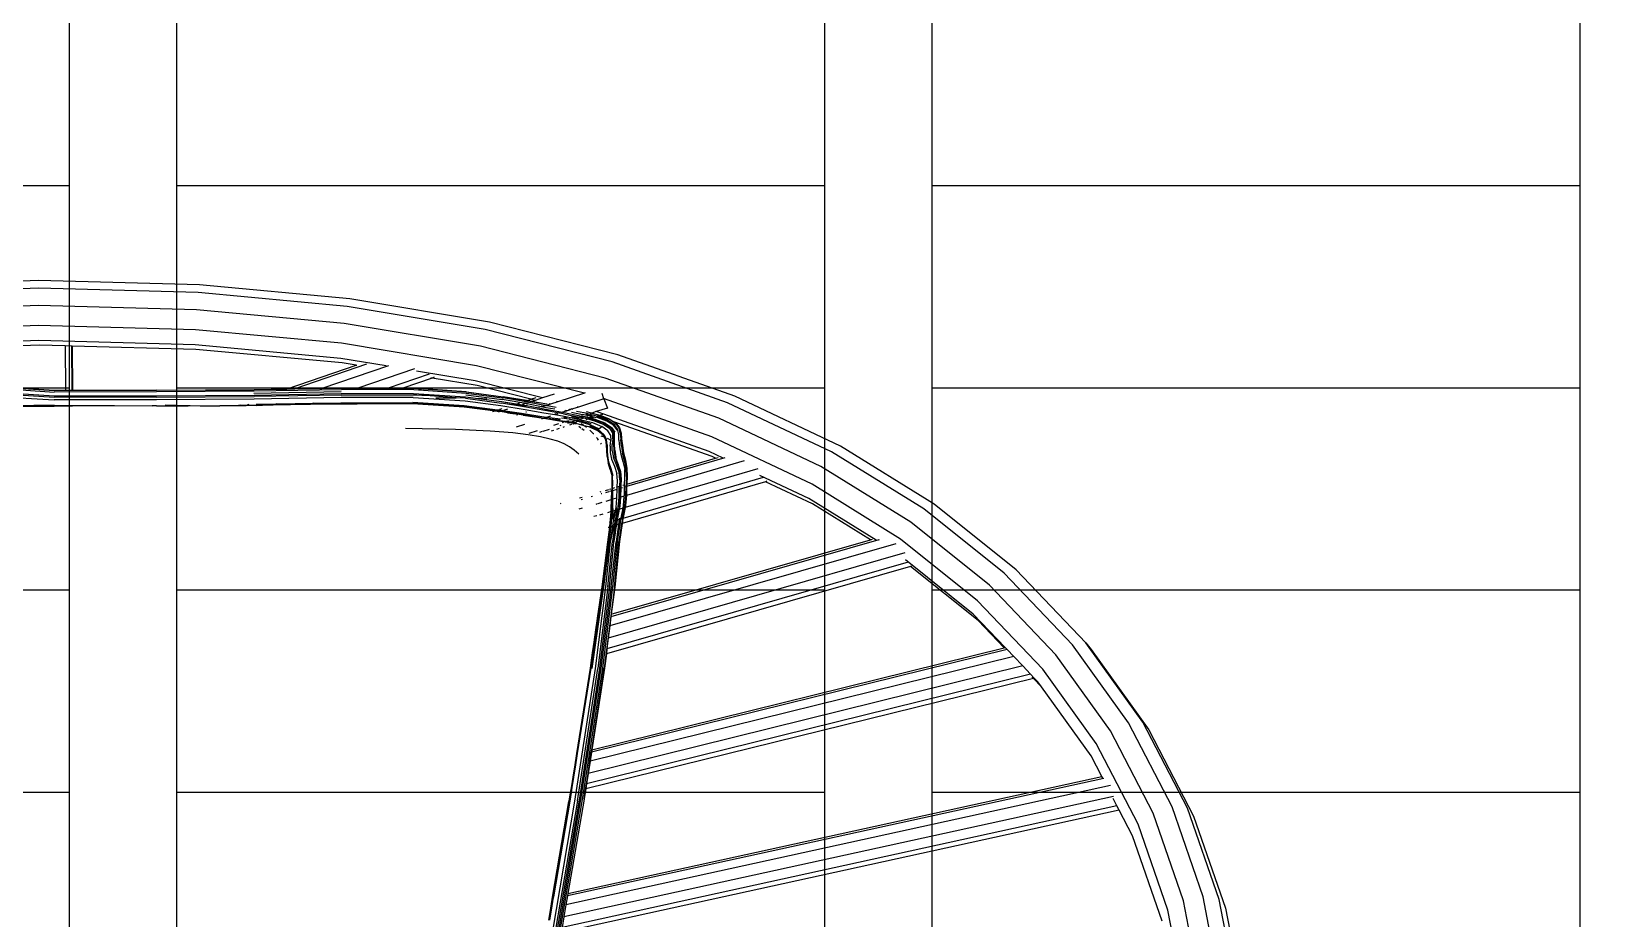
# Model space of a CAD drawing. Header units: millimetres. Extents: x -12551121 to 353735, y 112272 to 285506.
# Drawn here: x 102100 to 102830, y 170754 to 171165 of the extents above; entities that cross this region are included whole.
import ezdxf

# ---------------------------------------------------------------- set-up
doc = ezdxf.new("R2010")
doc.units = ezdxf.units.MM
doc.header["$MEASUREMENT"] = 0
doc.layers.add('+AT9-HATCH', color=8, linetype='Continuous')
doc.layers.add('+AT9_Hardscape', color=1, linetype='Continuous')

# ---------------------------------------------------------------- blocks, each defined once
blk = doc.blocks.new('cof')
at = {"layer": '+AT9_Hardscape', "color": 1}
for p, q in [((24.83, -526.13), (-49.68, -529.21)), ((24.76, -529.75), (-49.18, -532.81)), ((98.7, -531.79), (24.76, -529.75)), ((99.34, -528.18), (24.83, -526.13)), ((167.82, -538.16), (98.7, -531.79)), ((169.08, -534.61), (99.34, -528.18)), ((24.76, -537.72), (-48.48, -540.75)), ((97.99, -539.74), (24.76, -537.72)), ((166.35, -546.04), (97.99, -539.74)), ((231.81, -548.91), (167.82, -538.16)), ((233.73, -545.47), (169.08, -534.61)), ((24.83, -546.99), (-47.83, -550)), ((97.5, -548.99), (24.83, -546.99)), ((229.51, -556.65), (166.35, -546.04)), ((293.22, -560.59), (233.73, -545.47)), ((24.95, -554.03), (-47.5, -557.02)), ((97.39, -556.02), (24.95, -554.03)), ((165.24, -555.24), (97.5, -548.99)), ((290.59, -563.85), (231.81, -548.91)), ((25.07, -556.14), (12.97, -556.64)), ((37.2, -556.47), (25.07, -556.14)), ((37.2, -556.47), (37.34, -576.96)), ((40.25, -556.56), (37.2, -556.47)), ((40.38, -576.96), (40.25, -556.56)), ((40.31, -556.56), (40.25, -556.56)), ((40.31, -556.56), (40.48, -576.96)), ((97.73, -558.14), (40.31, -556.56)), ((164.9, -562.25), (97.39, -556.02)), ((165.47, -564.38), (97.73, -558.14)), ((227.73, -565.74), (165.24, -555.24)), ((287.41, -571.36), (229.51, -556.65)), ((347.48, -579.81), (293.22, -560.59)), ((139.95, -576.44), (171.99, -565.48)), ((176.79, -564.99), (143.48, -576.39)), ((186.92, -565.65), (156.14, -576.19)), ((185.8, -565.76), (164.9, -562.25)), ((171.99, -565.48), (165.47, -564.38)), ((171.99, -565.48), (172.23, -565.4)), ((199.04, -567.05), (172.75, -576.04)), ((227.14, -572.7), (199.92, -568.13)), ((277.71, -578.44), (227.73, -565.74)), ((344.09, -582.8), (290.59, -563.85)), ((2.98, -575.22), (32.05, -577.11)), ((3.04, -575.93), (32.05, -577.86)), ((13.1, -575.74), (32.06, -576.97)), ((124.64, -576.69), (139.84, -576.48)), ((155.91, -576.27), (124.66, -576.8)), ((139.84, -576.48), (139.95, -576.44)), ((139.95, -576.44), (143.48, -576.39)), ((143.48, -576.39), (143.33, -576.43)), ((143.48, -576.39), (156.14, -576.19)), ((165.15, -576.14), (155.91, -576.27)), ((156.14, -576.19), (155.91, -576.27)), ((156.14, -576.19), (165.13, -576.04)), ((165.13, -576.04), (172.75, -576.04)), ((165.15, -576.14), (172.47, -576.14)), ((172.75, -576.04), (172.47, -576.14)), ((172.47, -576.14), (186.6, -576.13)), ((172.75, -576.04), (186.87, -576.04)), ((186.87, -576.04), (186.6, -576.13)), ((186.6, -576.13), (193.26, -576.13)), ((205.83, -569.55), (186.87, -576.04)), ((186.87, -576.04), (193.52, -576.04)), ((193.52, -576.04), (193.26, -576.13)), ((193.26, -576.13), (198.7, -576.13)), ((207.13, -571.38), (193.52, -576.04)), ((193.52, -576.04), (198.69, -576.04)), ((198.69, -576.04), (223.04, -577.71)), ((223.01, -577.79), (198.7, -576.13)), ((207.13, -571.38), (206.62, -571.3)), ((208.13, -571.04), (207.13, -571.38)), ((227.97, -574.88), (207.13, -571.38)), ((258.28, -580.62), (227.14, -572.7)), ((252.9, -581.22), (227.97, -574.88)), ((340, -589.99), (287.41, -571.36)), ((3.24, -577.72), (32.04, -579.62)), ((3.43, -578.4), (32.03, -580.31)), ((3.55, -579.76), (32.04, -581.53)), ((79.52, -580.22), (32.03, -580.31)), ((32.04, -579.62), (79.52, -579.56)), ((79.52, -581.44), (32.04, -581.53)), ((37.34, -577.11), (32.05, -577.11)), ((79.52, -577.76), (32.05, -577.86)), ((32.06, -576.97), (37.34, -576.96)), ((37.34, -576.96), (37.34, -577.11)), ((37.34, -576.96), (40.38, -576.96)), ((40.38, -577.1), (37.34, -577.11)), ((40.38, -577.1), (40.38, -576.96)), ((40.38, -576.96), (40.48, -576.96)), ((40.48, -577.1), (40.38, -577.1)), ((40.48, -576.96), (79.51, -576.93)), ((40.48, -576.96), (40.48, -577.1)), ((79.52, -577.06), (40.48, -577.1)), ((79.51, -576.93), (124.64, -576.69)), ((79.52, -577.06), (124.66, -576.8)), ((124.66, -577.47), (79.52, -577.76)), ((79.52, -579.56), (124.65, -579.28)), ((79.52, -580.22), (124.66, -579.93)), ((124.65, -581.14), (79.52, -581.44)), ((117.65, -584.07), (118.68, -583.72)), ((122.29, -583.64), (121.07, -584.05)), ((165.08, -577.81), (124.63, -578.53)), ((124.65, -579.28), (165.09, -578.6)), ((165.06, -580.43), (124.65, -581.14)), ((165.14, -576.78), (124.66, -577.47)), ((165.1, -579.24), (124.66, -579.93)), ((125.58, -583.56), (135.12, -583.38)), ((125.58, -583.56), (134.79, -583.49)), ((149.7, -583.59), (133.58, -583.9)), ((135.12, -583.38), (134.79, -583.49)), ((134.79, -583.49), (151.31, -583.38)), ((135.12, -583.38), (152.24, -583.06)), ((150.68, -583.59), (149.7, -583.59)), ((150.76, -583.57), (150.68, -583.59)), ((152.75, -583.53), (150.76, -583.57)), ((152.24, -583.06), (151.31, -583.38)), ((151.31, -583.38), (164.91, -583.29)), ((152.24, -583.06), (164.93, -582.82)), ((164.91, -583.29), (152.75, -583.53)), ((164.91, -583.32), (152.75, -583.53)), ((164.91, -583.29), (165.61, -583.31)), ((165.61, -583.31), (164.91, -583.32)), ((165.45, -583.37), (164.91, -583.37)), ((164.93, -582.82), (198.19, -582.71)), ((198.42, -580.35), (165.06, -580.43)), ((165.09, -578.6), (198.53, -578.52)), ((165.45, -583.37), (165.09, -583.49)), ((165.1, -579.24), (198.51, -579.17)), ((198.65, -576.74), (165.14, -576.78)), ((165.61, -583.31), (165.45, -583.37)), ((172.17, -583.34), (165.45, -583.37)), ((165.61, -583.31), (165.7, -583.28)), ((165.7, -583.28), (172.33, -583.29)), ((172.17, -583.34), (171.77, -583.48)), ((198.14, -583.25), (172.17, -583.34)), ((172.33, -583.29), (172.17, -583.34)), ((172.37, -583.28), (172.33, -583.29)), ((172.37, -583.28), (198.15, -583.16)), ((198.15, -583.19), (172.37, -583.28)), ((198.14, -583.25), (217.28, -584.46)), ((198.15, -583.16), (221.96, -584.67)), ((221.96, -584.7), (198.15, -583.19)), ((222.04, -584.22), (198.19, -582.71)), ((198.42, -580.35), (222.41, -581.94)), ((206.21, -579.69), (198.5, -579.28)), ((200.13, -579.28), (198.51, -579.17)), ((200.13, -579.28), (198.51, -579.2)), ((198.53, -578.52), (222.65, -580.1)), ((198.65, -576.74), (222.92, -578.34)), ((198.66, -576.64), (202.29, -576.89)), ((206.21, -579.69), (200.13, -579.28)), ((218.24, -580.49), (206.21, -579.69)), ((208.91, -580.54), (218.24, -580.49)), ((222.58, -580.78), (218.24, -580.49)), ((222.41, -581.94), (239.03, -584.14)), ((222.58, -580.78), (239.3, -583.02)), ((222.65, -580.1), (228.5, -580.87)), ((222.74, -579.13), (239.63, -581.26)), ((222.92, -578.34), (239.82, -580.59)), ((223.01, -577.79), (240.05, -580.09)), ((223.04, -577.71), (240.12, -580.02)), ((232.55, -581.1), (228.5, -580.87)), ((228.5, -580.87), (239.44, -582.31)), ((250.66, -584.84), (239.3, -583.02)), ((239.44, -582.31), (246.17, -583.4)), ((250.52, -583.13), (239.63, -581.26)), ((239.82, -580.59), (239.88, -580.59)), ((239.88, -580.59), (239.98, -580.61)), ((239.98, -580.61), (240.1, -580.62)), ((250.96, -581.85), (240.05, -580.09)), ((249.83, -582.21), (240.1, -580.62)), ((240.12, -580.02), (251.15, -581.78)), ((245.84, -583.5), (241.05, -582.67)), ((245.52, -583.61), (244.16, -583.37)), ((245.39, -583.65), (245.52, -583.61)), ((245.52, -583.61), (245.84, -583.5)), ((247.82, -584), (245.52, -583.61)), ((245.84, -583.5), (246.17, -583.4)), ((248.13, -583.9), (245.84, -583.5)), ((246.17, -583.4), (246.22, -583.38)), ((246.22, -583.38), (250.88, -584.16)), ((246.81, -583.19), (247.89, -582.84)), ((248.33, -583.84), (248.13, -583.9)), ((250.43, -583.16), (249.1, -583.59)), ((250.43, -583.16), (249.51, -583.02)), ((249.83, -582.21), (249.9, -582.19)), ((249.9, -582.19), (250.96, -581.85)), ((249.9, -582.19), (251.5, -582.48)), ((251.52, -582.45), (249.9, -582.19)), ((250.52, -583.13), (250.43, -583.16)), ((251.15, -583.27), (250.43, -583.16)), ((251.18, -583.2), (250.52, -583.13)), ((250.96, -581.85), (251.15, -581.78)), ((251.74, -581.97), (250.96, -581.85)), ((251.15, -581.78), (252.9, -581.22)), ((251.15, -581.78), (251.87, -581.9)), ((251.18, -583.2), (258.48, -584.66)), ((252.14, -582.6), (251.33, -582.87)), ((251.5, -582.48), (252.14, -582.6)), ((253.24, -582.25), (251.74, -581.97)), ((251.87, -581.9), (253.44, -582.18)), ((252.14, -582.6), (260.17, -584.11)), ((252.9, -581.22), (255.38, -580.42)), ((254.87, -581.72), (252.9, -581.22)), ((253.24, -582.25), (253.06, -582.31)), ((253.44, -582.18), (253.24, -582.25)), ((260.25, -583.53), (253.24, -582.25)), ((254.87, -581.72), (253.44, -582.18)), ((253.44, -582.18), (257.38, -582.9)), ((258.28, -580.62), (254.87, -581.72)), ((263.73, -578.86), (258.28, -580.62)), ((261.35, -583.73), (260.38, -584.05)), ((260.76, -583.63), (260.59, -583.59)), ((261.35, -583.73), (260.76, -583.63)), ((260.81, -583.53), (260.94, -583.55)), ((260.94, -583.55), (261.56, -583.66)), ((261.98, -583.53), (261.34, -583.36)), ((261.56, -583.66), (261.35, -583.73)), ((261.98, -583.53), (261.56, -583.66)), ((265.39, -582.42), (261.98, -583.53)), ((265.39, -582.42), (264.84, -582.28)), ((277.71, -578.44), (265.39, -582.42)), ((286.66, -581.05), (274.93, -584.85)), ((278.14, -578.3), (277.71, -578.44)), ((285.86, -578.43), (286.61, -580.87)), ((336.76, -598.63), (286.61, -580.87)), ((286.61, -580.87), (286.66, -581.05)), ((286.66, -581.05), (288.47, -585.27)), ((392.25, -605.58), (344.09, -582.8)), ((396.4, -602.95), (347.48, -579.81)), ((13.15, -584.24), (32.06, -584.02)), ((32.06, -584.02), (13.15, -584.31)), ((13.15, -584.43), (32.06, -584.35)), ((32.06, -584.02), (87.88, -584.25)), ((32.06, -584.02), (77.52, -584.3)), ((37.39, -584.35), (32.06, -584.35)), ((40.43, -584.34), (37.39, -584.35)), ((37.39, -584.35), (37.39, -584.44)), ((40.43, -584.43), (40.43, -584.34)), ((40.54, -584.34), (40.43, -584.34)), ((77.52, -584.3), (40.54, -584.34)), ((40.54, -584.34), (40.54, -584.43)), ((79.51, -584.3), (77.52, -584.3)), ((79.51, -584.3), (87.88, -584.25)), ((83.35, -584.34), (79.51, -584.3)), ((93.4, -584.22), (83.47, -583.89)), ((87.88, -584.25), (93.4, -584.22)), ((87.88, -584.25), (94.19, -584.28)), ((93.4, -584.22), (117.58, -584.1)), ((94.19, -584.28), (93.4, -584.22)), ((95.04, -584.27), (94.19, -584.28)), ((99.65, -584.25), (108.84, -584.19)), ((117.44, -584.14), (108.84, -584.19)), ((117.44, -584.14), (117.58, -584.1)), ((120.86, -584.12), (117.44, -584.14)), ((117.58, -584.1), (117.65, -584.07)), ((117.65, -584.07), (121.03, -584.07)), ((120.89, -584.11), (120.86, -584.12)), ((121.03, -584.07), (120.89, -584.11)), ((125.57, -584.08), (120.89, -584.11)), ((121.07, -584.05), (121.03, -584.07)), ((128.54, -584), (121.07, -584.05)), ((125.66, -584.08), (125.57, -584.08)), ((125.66, -584.08), (128.54, -584)), ((133.51, -583.93), (128.54, -584)), ((133.58, -583.9), (133.51, -583.93)), ((221.96, -584.67), (236.49, -586.53)), ((236.27, -586.6), (221.96, -584.7)), ((237.4, -586.23), (222.04, -584.22)), ((235.16, -586.96), (235.97, -586.7)), ((236.27, -586.6), (236.49, -586.53)), ((236.27, -586.6), (238.33, -586.85)), ((236.49, -586.53), (237.4, -586.23)), ((236.49, -586.53), (238.38, -586.77)), ((238.49, -586.34), (237.4, -586.23)), ((238.75, -586.94), (237.84, -587.23)), ((238.33, -586.85), (238.37, -586.82)), ((238.88, -586.89), (238.37, -586.82)), ((238.98, -586.86), (238.38, -586.77)), ((239.91, -586.56), (238.49, -586.34)), ((238.61, -585.84), (239.66, -585.5)), ((238.98, -586.86), (238.88, -586.89)), ((242.12, -587.43), (238.88, -586.89)), ((239.91, -586.56), (238.98, -586.86)), ((247.62, -588.17), (238.98, -586.86)), ((239.03, -584.14), (250.28, -585.92)), ((248.54, -587.88), (239.91, -586.56)), ((242.04, -585.87), (240.23, -586.46)), ((242.12, -587.43), (245.73, -587.98)), ((247.43, -588.23), (245.73, -587.98)), ((246.94, -588.4), (246.3, -588.6)), ((247.51, -588.21), (247.43, -588.23)), ((247.82, -584), (247.46, -584.12)), ((247.62, -588.17), (247.51, -588.21)), ((249.3, -588.52), (247.51, -588.21)), ((248.54, -587.88), (247.62, -588.17)), ((249.42, -588.45), (247.62, -588.17)), ((248.13, -583.9), (247.82, -584)), ((250.66, -584.49), (247.82, -584)), ((250.69, -584.35), (248.13, -583.9)), ((249.32, -584.44), (248.4, -584.33)), ((249.56, -588.03), (248.54, -587.88)), ((249.39, -588.5), (249.3, -588.52)), ((249.3, -588.52), (249.38, -588.53)), ((250.71, -584.67), (249.32, -584.44)), ((249.38, -588.53), (257.77, -589.89)), ((257.77, -589.89), (249.39, -588.5)), ((249.42, -588.45), (257.85, -589.76)), ((258.05, -589.36), (249.56, -588.03)), ((250.28, -585.92), (258.87, -587.46)), ((250.85, -587.13), (250.6, -587.21)), ((250.76, -584.51), (250.66, -584.49)), ((259.34, -586.43), (250.66, -584.84)), ((250.81, -584.37), (250.69, -584.35)), ((251.22, -583.97), (250.86, -583.93)), ((250.88, -584.16), (256.67, -585.25)), ((256.94, -585.16), (256.67, -585.25)), ((256.67, -585.25), (259.64, -585.81)), ((257.77, -589.89), (258.84, -590.05)), ((258.66, -584.6), (257.81, -584.45)), ((258.57, -590.14), (257.81, -590.39)), ((257.85, -589.76), (259.22, -589.93)), ((260.18, -589.62), (258.05, -589.36)), ((258.66, -584.6), (258.48, -584.66)), ((258.48, -584.66), (260.05, -584.98)), ((258.84, -590.05), (258.64, -590.12)), ((260.17, -584.11), (258.66, -584.6)), ((258.84, -590.05), (258.97, -590.01)), ((258.87, -587.46), (264.1, -588.35)), ((259.22, -589.93), (258.97, -590.01)), ((258.97, -590.01), (266.43, -590.79)), ((258.97, -590.01), (266.2, -591.19)), ((258.97, -590.01), (266.25, -591.02)), ((260.18, -589.62), (259.22, -589.93)), ((259.22, -589.93), (266.43, -590.79)), ((266.22, -587.67), (259.34, -586.43)), ((259.42, -586.33), (259.39, -586.32)), ((262.19, -586.84), (259.42, -586.33)), ((259.58, -583.9), (260.38, -584.05)), ((259.64, -585.81), (267.55, -587.24)), ((260.05, -584.98), (263.97, -585.7)), ((260.17, -584.11), (260.2, -584.1)), ((261.99, -589.03), (260.18, -589.62)), ((266.73, -590.4), (260.18, -589.62)), ((260.38, -584.05), (260.2, -584.1)), ((260.2, -584.1), (260.45, -584.17)), ((260.45, -584.17), (264.6, -584.92)), ((263.98, -587.92), (265.23, -587.99)), ((265.23, -587.99), (264.1, -588.35)), ((264.1, -588.35), (267.53, -588.94)), ((264.36, -587.8), (265.23, -587.99)), ((264.92, -587.81), (265.31, -587.96)), ((265.23, -587.99), (265.31, -587.96)), ((265.31, -587.96), (265.63, -587.85)), ((266.38, -587.61), (265.51, -587.45)), ((265.87, -587.43), (265.7, -587.4)), ((266.38, -587.61), (266.22, -587.67)), ((268.06, -588), (266.22, -587.67)), ((266.25, -591.02), (269.26, -591.49)), ((266.47, -587.58), (266.38, -587.61)), ((267.09, -589.76), (270.64, -590.35)), ((267.53, -588.94), (273.56, -590.09)), ((269.27, -586.68), (267.55, -587.24)), ((267.55, -587.24), (268.42, -587.39)), ((268.06, -588), (275.45, -589.48)), ((269.01, -589.92), (268.16, -589.73)), ((268.42, -587.39), (276.34, -588.98)), ((268.53, -586.54), (268.92, -586.61)), ((269.69, -589.98), (268.73, -589.52)), ((268.92, -586.61), (269.27, -586.68)), ((269.51, -586.51), (268.96, -586.41)), ((270.34, -591.14), (269.26, -591.49)), ((269.69, -586.54), (269.27, -586.68)), ((269.69, -586.54), (269.51, -586.51)), ((271.01, -586.11), (269.69, -586.54)), ((270.36, -585.98), (271.01, -586.11)), ((270.64, -590.35), (272.05, -590.58)), ((271.68, -590.7), (270.64, -590.35)), ((270.66, -585.89), (271.3, -586.02)), ((271.68, -590.7), (270.81, -590.98)), ((271.52, -585.95), (270.95, -585.81)), ((271.3, -586.02), (271.01, -586.11)), ((271.52, -585.95), (271.3, -586.02)), ((272.19, -585.73), (271.52, -585.95)), ((271.59, -585.61), (272.19, -585.73)), ((272.05, -590.58), (271.68, -590.7)), ((273.38, -591.28), (271.68, -590.7)), ((271.8, -589.25), (272.35, -589.36)), ((271.82, -587.19), (276.92, -588.2)), ((271.83, -585.54), (272.43, -585.66)), ((272.05, -590.58), (274.35, -590.96)), ((272.43, -585.66), (272.19, -585.73)), ((274.11, -589.91), (272.35, -589.36)), ((274.93, -584.85), (272.43, -585.66)), ((273.56, -590.09), (273.07, -590.25)), ((274.35, -590.96), (273.38, -591.28)), ((273.56, -590.09), (275.35, -590.44)), ((274.11, -589.91), (273.95, -589.97)), ((274.11, -586.74), (277.43, -587.4)), ((275.45, -589.48), (274.11, -589.91)), ((275.81, -590.49), (274.11, -589.91)), ((274.35, -590.96), (274.9, -591.05)), ((274.93, -584.85), (274.49, -584.74)), ((276.38, -591.45), (274.9, -591.05)), ((275.63, -590.55), (275.15, -590.71)), ((275.35, -590.44), (275.63, -590.55)), ((275.45, -589.48), (275.93, -589.58)), ((275.63, -590.55), (281.41, -592.05)), ((275.88, -590.47), (275.81, -590.49)), ((277.41, -589.98), (275.88, -590.47)), ((276.04, -590.52), (275.88, -590.47)), ((277.41, -589.98), (275.93, -589.58)), ((276.34, -588.98), (276.65, -589.1)), ((276.8, -589.05), (276.46, -588.96)), ((276.65, -589.1), (276.71, -589.07)), ((276.8, -589.05), (276.71, -589.07)), ((276.71, -589.07), (278.64, -589.58)), ((276.89, -589.02), (276.8, -589.05)), ((278.74, -589.54), (276.8, -589.05)), ((278.3, -588.56), (276.92, -588.2)), ((279.34, -590.49), (277.41, -589.98)), ((277.43, -587.4), (283.75, -589.07)), ((278.64, -589.58), (278.22, -589.71)), ((278.8, -588.4), (278.3, -588.56)), ((280.22, -589.07), (278.3, -588.56)), ((279.34, -590.49), (278.4, -590.79)), ((278.8, -588.4), (278.49, -588.32)), ((278.74, -589.54), (278.64, -589.58)), ((278.64, -589.58), (280.6, -590.09)), ((280.98, -587.69), (278.7, -587.09)), ((279.37, -589.34), (278.74, -589.54)), ((280.72, -590.05), (278.74, -589.54)), ((279.35, -588.22), (278.8, -588.4)), ((280.73, -588.9), (278.8, -588.4)), ((282.08, -591.22), (279.34, -590.49)), ((279.94, -590.31), (279.42, -590.18)), ((279.94, -590.31), (279.84, -590.35)), ((282.42, -590.96), (279.84, -590.35)), ((280.6, -590.09), (279.94, -590.31)), ((282.46, -590.93), (279.94, -590.31)), ((280.73, -588.9), (280.22, -589.07)), ((282.16, -589.58), (280.22, -589.07)), ((281.49, -589.8), (280.22, -589.45)), ((280.98, -587.69), (280.35, -587.9)), ((280.72, -590.05), (280.6, -590.09)), ((280.6, -590.09), (282.56, -590.61)), ((281.49, -589.8), (280.72, -590.05)), ((282.7, -590.56), (280.72, -590.05)), ((280.86, -588.86), (280.73, -588.9)), ((281.35, -589.06), (280.73, -588.9)), ((281.24, -587.61), (280.98, -587.69)), ((284.22, -588.55), (280.98, -587.69)), ((281.01, -587.55), (281.24, -587.61)), ((283.24, -586.96), (281.24, -587.61)), ((281.24, -587.61), (284.48, -588.46)), ((281.87, -589.67), (281.49, -589.8)), ((281.85, -589.89), (281.49, -589.8)), ((282.39, -589.5), (282.16, -589.58)), ((283.19, -589.84), (282.16, -589.58)), ((284.73, -591.83), (282.42, -590.96)), ((284.73, -591.83), (282.46, -590.93)), ((282.56, -590.61), (286.81, -592.3)), ((286.81, -592.3), (282.57, -590.69)), ((282.7, -588.27), (282.65, -588.28)), ((287.28, -592.3), (282.7, -590.56)), ((283.24, -586.96), (283.07, -586.92)), ((288.47, -585.27), (283.24, -586.96)), ((284.06, -587.17), (283.24, -586.96)), ((283.64, -589.66), (283.37, -589.59)), ((288.11, -591.37), (283.64, -589.66)), ((284.15, -588.94), (283.75, -589.07)), ((283.75, -589.07), (288.4, -590.87)), ((285.15, -589.42), (283.75, -589.07)), ((284.15, -588.94), (283.92, -588.88)), ((335.61, -605.43), (284.06, -587.17)), ((284.74, -588.75), (284.15, -588.94)), ((284.4, -589.01), (284.15, -588.94)), ((284.74, -588.75), (284.22, -588.55)), ((284.4, -589.01), (288.65, -590.61)), ((284.48, -588.46), (285.01, -588.66)), ((285.01, -588.66), (284.74, -588.75)), ((288.91, -590.34), (284.74, -588.75)), ((286.21, -588.27), (285.01, -588.66)), ((285.01, -588.66), (289.18, -590.25)), ((288.62, -590.64), (285.15, -589.42)), ((291.45, -592.84), (288.4, -590.87)), ((288.47, -585.27), (288.58, -585.42)), ((290.32, -591.25), (288.91, -590.34)), ((289.18, -590.25), (291.32, -591.6)), ((387.22, -612.32), (340, -589.99)), ((218.05, -595.23), (194.76, -594.7)), ((233.99, -595.97), (218.05, -595.23)), ((244.54, -596.84), (233.99, -595.97)), ((251.67, -597.77), (244.54, -596.84)), ((249.93, -592.94), (246.1, -594.17)), ((257.36, -598.69), (251.67, -597.77)), ((255.85, -595.82), (251.94, -597.09)), ((258.1, -596.22), (256.96, -596.59)), ((261.39, -595.16), (258.52, -596.09)), ((263.35, -595.66), (262.32, -595.99)), ((265.68, -592.64), (263.37, -593.39)), ((266.01, -594.8), (264.75, -595.21)), ((266.2, -591.19), (268.78, -591.64)), ((269.02, -591.56), (266.2, -591.19)), ((266.87, -593.39), (266.41, -593.53)), ((268.12, -591.85), (267.43, -592.08)), ((268.41, -594.03), (267.72, -594.25)), ((268.78, -591.64), (268.48, -591.74)), ((269.02, -591.56), (268.78, -591.64)), ((268.78, -591.64), (271.05, -592.03)), ((271.5, -591.89), (269.02, -591.56)), ((269.26, -591.49), (271.62, -591.85)), ((270.28, -592.28), (269.9, -592.41)), ((271.05, -592.03), (270.48, -592.22)), ((271.82, -592.92), (270.78, -593.26)), ((271.5, -591.89), (271.05, -592.03)), ((271.05, -592.03), (273.34, -592.43)), ((273.91, -592.2), (271.5, -591.89)), ((273.07, -591.38), (271.62, -591.85)), ((271.62, -591.85), (273.91, -592.2)), ((272.46, -592.72), (272.39, -592.74)), ((273.34, -592.43), (272.5, -592.7)), ((273.38, -591.28), (273.24, -591.33)), ((273.91, -592.2), (273.34, -592.43)), ((273.34, -592.43), (273.84, -592.52)), ((273.71, -591.39), (273.38, -591.28)), ((277.67, -593.5), (273.84, -592.52)), ((274.2, -591.56), (273.89, -591.45)), ((274, -592.22), (273.91, -592.2)), ((274.38, -591.65), (274.2, -591.56)), ((275.45, -591.75), (274.53, -591.51)), ((276.06, -594.54), (275.19, -593.91)), ((275.45, -591.75), (275.34, -591.78)), ((275.6, -591.7), (275.45, -591.75)), ((280.36, -593.03), (275.45, -591.75)), ((277.17, -593.13), (276.28, -592.66)), ((277.21, -591.18), (276.38, -591.45)), ((280.83, -592.62), (276.38, -591.45)), ((277.7, -595.72), (276.55, -594.89)), ((277.67, -593.5), (277.17, -593.13)), ((279.79, -594.04), (277.67, -593.5)), ((278.78, -594.31), (277.96, -593.71)), ((284.02, -595.51), (279.79, -594.04)), ((284, -595.79), (279.79, -594.04)), ((280.03, -593.37), (284.15, -595.25)), ((281.8, -597.04), (280.31, -595.6)), ((284.47, -594.92), (280.36, -593.03)), ((281.41, -592.05), (285.8, -593.83)), ((281.96, -597.23), (281.8, -597.04)), ((281.8, -597.04), (282.03, -597.11)), ((286.57, -592.98), (282.08, -591.22)), ((286.43, -597.82), (284, -595.79)), ((286.48, -597.67), (284.02, -595.51)), ((284.02, -595.51), (286.43, -597.82)), ((284.15, -595.25), (284.47, -594.92)), ((284.15, -595.25), (286.69, -597.48)), ((284.47, -594.92), (285.06, -594.46)), ((285.05, -591.9), (284.73, -591.83)), ((285.06, -594.46), (285.8, -593.83)), ((285.29, -598.12), (286.86, -598.61)), ((288.62, -595.81), (285.8, -593.83)), ((286.86, -598.61), (286.43, -597.82)), ((286.99, -598.68), (286.48, -597.67)), ((289.46, -594.93), (286.57, -592.98)), ((286.69, -597.48), (287.44, -598.92)), ((286.81, -592.3), (287.1, -592.37)), ((286.99, -592.67), (286.88, -592.63)), ((287.02, -592.64), (286.91, -592.6)), ((287.02, -592.64), (286.99, -592.67)), ((288.3, -593.67), (286.99, -592.67)), ((287.13, -592.43), (287.02, -592.64)), ((288.01, -593.35), (287.02, -592.64)), ((287.13, -592.43), (287.08, -592.4)), ((287.1, -592.37), (287.13, -592.43)), ((287.13, -592.43), (287.2, -592.48)), ((287.2, -592.48), (290.02, -594.36)), ((287.28, -592.3), (290.22, -594.26)), ((291.19, -593.26), (288.11, -591.37)), ((289.99, -597.99), (288.62, -595.81)), ((289.46, -594.93), (290.87, -597.09)), ((290.07, -600.33), (289.99, -597.99)), ((290.02, -594.36), (291.45, -596.55)), ((290.22, -594.26), (291.78, -596.43)), ((291.15, -597.12), (290.23, -595.56)), ((292, -592.33), (290.32, -591.25)), ((291.32, -591.6), (290.32, -591.25)), ((290.64, -595.89), (291.29, -596.9)), ((290.92, -599.49), (290.87, -597.09)), ((291.29, -596.9), (291.15, -597.12)), ((291.15, -597.12), (291.32, -596.95)), ((291.15, -597.12), (291.43, -599.44)), ((292.99, -595.37), (291.19, -593.26)), ((291.37, -596.77), (291.29, -596.9)), ((291.29, -596.9), (291.32, -596.95)), ((291.32, -591.6), (292.29, -592.21)), ((336.99, -607.78), (291.32, -591.6)), ((291.54, -598.35), (291.32, -596.95)), ((291.45, -596.55), (291.37, -596.77)), ((293.13, -595.04), (291.45, -592.84)), ((291.45, -596.55), (291.54, -598.35)), ((291.54, -598.35), (291.57, -598.96)), ((291.69, -599.3), (291.54, -598.35)), ((291.82, -592.5), (292.14, -592.7)), ((292, -592.33), (293.74, -594.53)), ((292.14, -592.7), (292.17, -592.75)), ((292.29, -592.21), (294.05, -594.41)), ((293.08, -595.73), (292.99, -595.37)), ((293.68, -597.5), (293.13, -595.04)), ((293.75, -600.24), (293.68, -597.5)), ((293.74, -594.53), (294.05, -594.41)), ((293.81, -594.8), (293.74, -594.53)), ((293.81, -594.8), (293.85, -594.84)), ((294.38, -597), (293.85, -594.84)), ((294.05, -594.41), (294.73, -596.86)), ((294.38, -597), (294.55, -599.76)), ((294.45, -597.25), (294.38, -597)), ((294.45, -597.25), (294.55, -599.76)), ((294.73, -596.86), (294.96, -599.61)), ((261.87, -599.65), (257.36, -598.69)), ((265.44, -600.69), (261.87, -599.65)), ((268.34, -601.88), (265.44, -600.69)), ((270.83, -603.26), (268.34, -601.88)), ((273.04, -604.85), (270.83, -603.26)), ((275.11, -606.63), (273.04, -604.85)), ((283.83, -599.42), (283.37, -598.88)), ((284.34, -600.15), (283.83, -599.42)), ((285.67, -602.09), (285.3, -601.55)), ((286.99, -598.68), (286.86, -598.61)), ((287.67, -600.01), (286.86, -598.61)), ((287.44, -598.92), (286.99, -598.68)), ((287.67, -600.01), (286.99, -598.68)), ((287.44, -598.92), (287.95, -599.9)), ((288.01, -602.39), (287.6, -600.05)), ((288.06, -602.4), (287.67, -600.01)), ((288.29, -602.31), (287.95, -599.9)), ((288.1, -604.92), (288.01, -602.39)), ((288.1, -604.92), (288.06, -602.4)), ((288.1, -604.92), (288.29, -602.31)), ((288.27, -607.69), (288.1, -604.92)), ((288.29, -602.31), (288.24, -604.84)), ((288.24, -604.84), (288.38, -607.61)), ((290.07, -600.33), (288.37, -599.42)), ((289.64, -603), (290.03, -600.38)), ((289.64, -603), (289.69, -605.89)), ((290.03, -600.38), (290.07, -600.33)), ((290.92, -599.49), (290.53, -602.15)), ((290.59, -605.1), (290.53, -602.15)), ((290.59, -605.1), (291.24, -608.27)), ((291.39, -600.37), (291.23, -601.62)), ((291.23, -601.62), (291.33, -604.59)), ((291.34, -601.72), (291.31, -601.96)), ((291.46, -604.66), (291.31, -601.96)), ((291.33, -604.59), (291.97, -607.8)), ((291.34, -601.72), (291.57, -599.14)), ((291.39, -600.37), (291.34, -601.72)), ((291.57, -599.14), (291.39, -600.37)), ((291.43, -599.44), (291.39, -600.37)), ((291.46, -604.87), (291.46, -604.66)), ((291.97, -607.8), (291.46, -604.87)), ((291.46, -604.87), (292.07, -607.87)), ((291.57, -599.14), (291.57, -598.96)), ((291.63, -601.87), (291.69, -599.3)), ((291.8, -604.8), (291.63, -601.87)), ((291.8, -604.8), (292.33, -608)), ((293.75, -600.24), (294.02, -603.3)), ((294.02, -603.3), (294.58, -606.61)), ((294.55, -599.76), (294.59, -599.94)), ((294.77, -601.73), (294.59, -599.94)), ((294.89, -602.84), (294.77, -601.73)), ((294.89, -602.84), (294.89, -602.95)), ((294.89, -602.95), (295.44, -606.22)), ((294.89, -602.95), (295.48, -606.18)), ((294.96, -599.61), (295.33, -602.68)), ((295.33, -602.68), (295.92, -606)), ((342.06, -608.48), (335.61, -605.43)), ((383.22, -620.61), (336.76, -598.63)), ((434.99, -632), (392.25, -605.58)), ((439.88, -629.83), (396.4, -602.95)), ((288.27, -607.69), (288.75, -610.66)), ((288.38, -607.61), (288.86, -610.59)), ((289.12, -610.32), (288.63, -607.32)), ((289.71, -613.78), (288.75, -610.66)), ((289.82, -613.71), (288.86, -610.59)), ((290.13, -613.47), (289.12, -610.32)), ((289.69, -605.89), (290.31, -609)), ((290.31, -609), (291.62, -612.26)), ((292.6, -611.6), (291.24, -608.27)), ((291.62, -612.26), (292.79, -615.64)), ((291.97, -607.8), (291.99, -607.85)), ((291.99, -607.85), (293.09, -610.65)), ((292.03, -608.07), (291.99, -607.85)), ((293.16, -611.44), (292.03, -608.07)), ((293.09, -610.65), (292.07, -607.87)), ((293.3, -611.18), (292.33, -608)), ((293.82, -615.05), (292.6, -611.6)), ((293.09, -610.65), (293.3, -611.18)), ((294.16, -614.94), (293.16, -611.44)), ((293.31, -611.25), (293.3, -611.18)), ((293.31, -611.25), (293.38, -611.38)), ((293.42, -611.55), (293.38, -611.38)), ((294.29, -614.88), (293.42, -611.55)), ((293.42, -611.55), (294.49, -614.68)), ((294.58, -606.61), (295.56, -610.1)), ((296.31, -609.68), (295.44, -606.22)), ((296.39, -609.7), (295.48, -606.18)), ((295.56, -610.1), (296.4, -613.72)), ((295.92, -606), (296.77, -609.52)), ((296.31, -609.68), (296.39, -610.06)), ((297.14, -613.35), (296.39, -609.7)), ((296.77, -609.52), (297.45, -613.18)), ((351.8, -609.81), (297.17, -625.78)), ((342.84, -608.36), (297.29, -621.67)), ((297.33, -620.54), (338.52, -608.5)), ((338.52, -608.5), (336.99, -607.78)), ((338.52, -608.5), (339.69, -608.16)), ((429.03, -638.17), (387.22, -612.32)), ((289.71, -613.78), (290.55, -617.01)), ((289.82, -613.71), (290.65, -616.95)), ((291.02, -616.73), (290.13, -613.47)), ((290.53, -622.53), (290.66, -620.3)), ((290.66, -620.3), (290.55, -617.01)), ((290.76, -620.25), (290.64, -622.5)), ((290.65, -616.95), (290.76, -620.25)), ((293.03, -619.09), (292.79, -615.64)), ((292.9, -621.83), (293.03, -619.09)), ((294.08, -618.57), (293.82, -615.05)), ((294.08, -618.57), (293.94, -621.53)), ((294.14, -621.47), (294.31, -618.5)), ((294.31, -618.5), (294.16, -614.94)), ((294.41, -618.46), (294.23, -621.44)), ((294.41, -618.46), (294.29, -614.88)), ((294.49, -614.68), (294.73, -618.25)), ((294.73, -618.25), (294.58, -621.34)), ((361.6, -619.42), (295.22, -638.82)), ((360.63, -617.45), (295.59, -636.46)), ((296.35, -620.83), (296.51, -617.41)), ((296.51, -617.41), (296.4, -613.72)), ((358.14, -613.42), (296.58, -631.41)), ((297.22, -617.08), (297.06, -620.62)), ((297.22, -617.08), (297.14, -613.35)), ((297.51, -616.92), (297.33, -620.54)), ((297.45, -613.18), (297.51, -616.92)), ((381.78, -627.27), (359.04, -616.51)), ((362.33, -619.2), (361.6, -619.42)), ((383.45, -629.75), (361.6, -619.42)), ((275.52, -626.91), (276.77, -626.55)), ((281.51, -626.29), (280.8, -626.49)), ((285.03, -624.13), (285.56, -623.98)), ((285.75, -625.05), (285.54, -625.11)), ((287.46, -623.43), (288.98, -622.98)), ((289.07, -624.08), (287.56, -624.52)), ((289.32, -622.88), (289.93, -622.7)), ((289.95, -623.82), (289.38, -623.99)), ((290.37, -623.8), (290.29, -627.66)), ((290.36, -627.68), (290.45, -623.81)), ((290.46, -623.67), (290.37, -623.7)), ((290.42, -622.56), (290.53, -622.53)), ((290.45, -623.81), (290.46, -623.67)), ((290.46, -623.67), (290.53, -622.53)), ((290.58, -623.64), (290.46, -623.67)), ((290.52, -627.65), (290.57, -623.77)), ((290.96, -627.59), (290.52, -627.72)), ((290.53, -622.53), (290.64, -622.5)), ((290.58, -623.64), (290.57, -623.77)), ((290.64, -622.5), (290.58, -623.64)), ((292.85, -622.97), (290.58, -623.64)), ((290.64, -622.5), (291.85, -622.14)), ((290.87, -631.92), (290.96, -627.59)), ((290.96, -627.51), (290.97, -623.61)), ((292.77, -627.06), (290.96, -627.59)), ((290.96, -627.59), (290.96, -627.51)), ((292.46, -631.36), (292.77, -627.06)), ((292.62, -621.92), (292.9, -621.83)), ((292.77, -627.06), (292.79, -626.8)), ((292.79, -626.8), (292.85, -622.97)), ((292.85, -622.76), (292.9, -621.83)), ((292.85, -622.97), (292.85, -622.76)), ((293.14, -621.76), (293.94, -621.53)), ((293.44, -631.1), (293.8, -626.76)), ((293.65, -631.06), (293.95, -626.72)), ((293.75, -631.04), (294.04, -626.69)), ((293.8, -626.76), (293.82, -626.45)), ((293.95, -626.72), (293.8, -626.76)), ((293.82, -626.45), (293.89, -622.67)), ((293.89, -622.67), (293.9, -622.31)), ((294.08, -622.61), (293.89, -622.67)), ((293.94, -621.53), (293.9, -622.31)), ((293.94, -621.53), (294.14, -621.47)), ((293.95, -626.72), (293.97, -626.48)), ((294.04, -626.69), (293.95, -626.72)), ((293.97, -626.48), (294.08, -622.61)), ((294.04, -626.69), (294.06, -626.46)), ((294.44, -626.58), (294.04, -626.69)), ((294.06, -626.46), (294.17, -622.59)), ((294.08, -622.61), (294.09, -622.3)), ((294.17, -622.59), (294.08, -622.61)), ((294.09, -622.3), (294.14, -621.47)), ((294.44, -626.58), (294.09, -630.97)), ((294.14, -621.47), (294.23, -621.44)), ((294.17, -622.59), (294.18, -622.26)), ((294.54, -622.48), (294.17, -622.59)), ((294.23, -621.44), (294.18, -622.26)), ((294.23, -621.44), (294.58, -621.34)), ((296.21, -626.06), (294.44, -626.58)), ((294.47, -626.25), (294.44, -626.58)), ((294.54, -622.48), (294.47, -626.25)), ((294.55, -622.05), (294.54, -622.48)), ((295.44, -622.22), (294.54, -622.48)), ((294.58, -621.34), (294.55, -622.05)), ((294.58, -621.34), (294.84, -621.27)), ((295.48, -621.08), (296.35, -620.83)), ((295.85, -630.58), (296.21, -626.06)), ((296.21, -626.06), (296.24, -625.68)), ((296.24, -625.68), (296.32, -621.34)), ((296.32, -621.34), (296.35, -620.83)), ((296.35, -620.83), (296.44, -620.8)), ((297.02, -621.75), (296.41, -621.93)), ((296.54, -630.42), (296.93, -625.85)), ((297.17, -625.78), (296.79, -630.33)), ((296.93, -625.85), (296.94, -625.46)), ((297.17, -625.78), (296.93, -625.85)), ((296.94, -625.46), (297.02, -621.75)), ((297.02, -621.75), (297.03, -621.06)), ((297.29, -621.67), (297.02, -621.75)), ((297.06, -620.62), (297.03, -621.06)), ((297.06, -620.62), (297.33, -620.54)), ((297.21, -625.33), (297.17, -625.78)), ((297.29, -621.67), (297.21, -625.33)), ((297.31, -620.91), (297.29, -621.67)), ((297.33, -620.54), (297.31, -620.91)), ((412.89, -646.5), (381.78, -627.27)), ((424.28, -645.99), (383.22, -620.61)), ((266.58, -629.53), (267.03, -629.4)), ((276.7, -631.76), (275.15, -632.22)), ((276.78, -627.67), (276.3, -627.81)), ((283.66, -629.73), (283.01, -629.92)), ((285.75, -629.12), (284.01, -629.62)), ((286.24, -634.43), (284.72, -634.88)), ((289.96, -627.89), (287.65, -628.56)), ((290.12, -633.3), (288.46, -633.78)), ((289.85, -637.04), (290.12, -633.3)), ((290.69, -633.13), (290.09, -637.03)), ((290.35, -633.23), (290.09, -637.03)), ((290.12, -633.3), (290.21, -632.04)), ((290.18, -633.28), (290.12, -633.3)), ((290.21, -632.04), (290.36, -627.77)), ((290.36, -627.77), (290.29, -627.79)), ((290.43, -632.02), (290.35, -633.23)), ((290.69, -633.13), (290.35, -633.23)), ((290.36, -627.77), (290.36, -627.68)), ((290.52, -627.72), (290.36, -627.77)), ((290.52, -627.72), (290.43, -632.02)), ((290.46, -636.96), (290.87, -631.92)), ((290.52, -627.65), (290.52, -627.72)), ((290.87, -631.92), (290.69, -633.13)), ((290.87, -631.92), (290.87, -633.08)), ((292.06, -632.73), (290.87, -633.08)), ((290.87, -633.08), (290.88, -636.79)), ((292.06, -632.73), (290.88, -636.79)), ((291.46, -636.58), (292.2, -632.69)), ((292.46, -631.36), (292.06, -632.73)), ((292.2, -632.69), (292.06, -632.73)), ((292.2, -632.69), (292.46, -631.36)), ((292.43, -632.62), (292.2, -632.69)), ((294.09, -630.97), (292.34, -636.43)), ((292.34, -636.43), (293.17, -632.41)), ((292.43, -632.62), (292.34, -636.43)), ((292.46, -631.36), (292.43, -632.62)), ((293.17, -632.41), (292.43, -632.62)), ((293.84, -632.21), (293.02, -636.37)), ((293.17, -632.41), (293.44, -631.1)), ((294.09, -630.97), (293.84, -632.21)), ((294.04, -632.15), (293.84, -632.21)), ((295.64, -631.69), (294.17, -632.11)), ((294.77, -636.18), (295.64, -631.69)), ((295.41, -636.11), (296.33, -631.48)), ((295.64, -631.69), (295.85, -630.58)), ((296.33, -631.48), (295.64, -631.69)), ((296.58, -631.41), (295.65, -636.08)), ((296.33, -631.48), (296.54, -630.42)), ((296.58, -631.41), (296.33, -631.48)), ((296.79, -630.33), (296.58, -631.41)), ((410.33, -646.37), (383.45, -629.75)), ((472.22, -661.87), (434.99, -632)), ((477.82, -660.27), (439.88, -629.83)), ((283.51, -635.23), (282.18, -635.62)), ((288.65, -647.49), (289.45, -640.51)), ((288.98, -640.65), (288.73, -640.72)), ((289.71, -640.43), (288.9, -647.49)), ((289.45, -640.51), (289.09, -640.62)), ((289.25, -638.32), (289.16, -638.34)), ((289.21, -647.46), (290.06, -640.33)), ((289.71, -638.18), (289.29, -638.31)), ((289.45, -640.51), (289.71, -638.18)), ((289.71, -640.43), (289.45, -640.51)), ((289.71, -638.18), (289.85, -637.04)), ((289.97, -638.11), (289.71, -640.43)), ((289.97, -638.11), (289.71, -638.18)), ((290.06, -640.33), (289.71, -640.43)), ((289.85, -647.26), (291.54, -639.9)), ((289.85, -647.26), (290.93, -640.07)), ((290.09, -637.03), (289.97, -638.11)), ((290.34, -638), (289.97, -638.11)), ((290.06, -640.33), (290.34, -638)), ((290.34, -638), (290.46, -636.96)), ((290.41, -640.23), (290.34, -640.25)), ((291.82, -639.82), (290.68, -647.19)), ((290.93, -640.07), (291.29, -637.72)), ((291.54, -639.9), (290.93, -640.07)), ((291.29, -637.72), (291.46, -636.58)), ((292.1, -637.48), (291.29, -637.72)), ((291.54, -639.9), (292.1, -637.48)), ((291.55, -645.37), (292.36, -639.66)), ((291.55, -645.37), (292.05, -639.75)), ((292.18, -637.46), (291.82, -639.82)), ((292.05, -639.75), (291.82, -639.82)), ((292.36, -640.66), (292.02, -643.13)), ((292.05, -639.75), (292.25, -637.44)), ((292.36, -639.66), (292.05, -639.75)), ((292.1, -637.48), (292.34, -636.43)), ((292.34, -636.43), (292.18, -637.46)), ((292.25, -637.44), (292.18, -637.46)), ((292.25, -637.44), (292.34, -636.43)), ((292.69, -637.31), (292.25, -637.44)), ((292.36, -639.66), (292.69, -637.31)), ((292.53, -639.61), (292.36, -640.66)), ((292.53, -639.61), (292.36, -639.66)), ((293.91, -636.95), (292.44, -647.23)), ((292.89, -637.25), (292.53, -639.61)), ((293.43, -639.34), (292.53, -639.61)), ((292.69, -637.31), (292.79, -636.58)), ((292.89, -637.25), (292.69, -637.31)), ((292.79, -636.58), (292.82, -636.39)), ((293, -636.46), (292.89, -637.25)), ((292.93, -636.58), (292.89, -637.25)), ((293.91, -636.95), (292.89, -637.25)), ((292.93, -636.58), (293, -636.46)), ((293, -636.46), (292.97, -636.37)), ((293.02, -636.37), (293, -636.46)), ((293.11, -647.16), (294.33, -639.08)), ((294.98, -638.89), (293.72, -647.16)), ((294.04, -636.33), (293.91, -636.95)), ((295.22, -638.82), (293.93, -647.18)), ((294.33, -639.08), (294.69, -636.73)), ((294.82, -638.94), (294.33, -639.08)), ((294.69, -636.73), (294.77, -636.18)), ((295.32, -636.54), (294.69, -636.73)), ((295.35, -636.54), (294.98, -638.89)), ((295.22, -638.82), (294.98, -638.89)), ((295.59, -636.46), (295.22, -638.82)), ((295.41, -636.11), (295.35, -636.54)), ((295.59, -636.46), (295.35, -636.54)), ((295.65, -636.08), (295.59, -636.46)), ((465.38, -667.34), (429.03, -638.17)), ((286.01, -668.19), (288.65, -647.49)), ((286.25, -668.2), (288.9, -647.49)), ((289.21, -647.46), (286.6, -668.2)), ((287.68, -668.18), (289.85, -647.26)), ((288.62, -668.16), (290.68, -647.19)), ((422.02, -648.19), (289.53, -686.27)), ((414.22, -646.33), (290.05, -682.06)), ((290.19, -668.21), (292.44, -647.23)), ((290.2, -680.9), (410.33, -646.37)), ((290.97, -668.21), (293.11, -647.16)), ((291.01, -650.98), (291.43, -647.36)), ((291.29, -647.18), (291.55, -645.37)), ((292.02, -643.13), (291.39, -647.18)), ((291.39, -647.18), (291.55, -645.37)), ((291.39, -647.18), (291.42, -647.26)), ((291.42, -647.26), (291.43, -647.36)), ((291.61, -668.24), (293.72, -647.16)), ((293.93, -647.18), (291.79, -668.26)), ((410.33, -646.37), (411.3, -646.09)), ((414.22, -646.33), (414.5, -646.29)), ((459.93, -674.6), (424.28, -645.99)), ((427.73, -656.76), (288.2, -696.87)), ((426.27, -652.42), (288.82, -691.93)), ((289.32, -668.15), (291.01, -650.98)), ((457.93, -680.86), (426.56, -655.68)), ((428.91, -658.67), (287.9, -699.2)), ((429.23, -658.58), (428.91, -658.67)), ((460.16, -683.74), (428.91, -658.67)), ((503.85, -695), (472.22, -661.87)), ((510.08, -694.05), (477.82, -660.27)), ((286.6, -668.2), (281.16, -705.95)), ((282.87, -706.03), (287.68, -668.18)), ((283.81, -682.74), (286.01, -668.19)), ((288.62, -668.16), (283.97, -705.98)), ((286.25, -668.2), (284.13, -682.64)), ((289.32, -668.15), (284.67, -705.9)), ((290.19, -668.21), (285.34, -705.87)), ((286.25, -705.88), (290.97, -668.21)), ((291.61, -668.24), (286.95, -705.87)), ((291.79, -668.26), (290.2, -680.9)), ((496.24, -699.65), (465.38, -667.34)), ((490.16, -706.25), (459.93, -674.6)), ((283.07, -688.13), (283.68, -683.89)), ((283.96, -683.81), (283.34, -688.05)), ((283.64, -683.9), (283.54, -683.93)), ((283.68, -683.89), (283.81, -682.74)), ((283.87, -683.84), (283.68, -683.89)), ((283.71, -682.77), (283.81, -682.74)), ((283.84, -682.73), (284.05, -682.67)), ((284.13, -682.64), (283.96, -683.81)), ((284.15, -683.76), (283.96, -683.81)), ((284.13, -682.64), (284.31, -682.59)), ((290.05, -682.06), (289.53, -686.27)), ((290.2, -680.9), (290.05, -682.06)), ((472.72, -696.34), (457.93, -680.86)), ((472.29, -696.45), (460.16, -683.74)), ((282.26, -693.81), (283.07, -688.13)), ((283.34, -688.05), (282.51, -693.74)), ((283.03, -688.14), (282.92, -688.17)), ((283.23, -688.08), (283.07, -688.13)), ((283.58, -687.98), (283.34, -688.05)), ((288.82, -691.93), (288.2, -696.87)), ((289.53, -686.27), (288.82, -691.93)), ((476.66, -700.48), (280.35, -749.01)), ((473.56, -697.23), (281, -744.84)), ((281.18, -743.7), (472.29, -696.45)), ((281.25, -701.11), (281.54, -698.78)), ((281.48, -698.8), (281.38, -698.83)), ((281.78, -698.71), (281.44, -701.06)), ((281.54, -698.78), (282.26, -693.81)), ((281.61, -698.76), (281.54, -698.78)), ((282.51, -693.74), (281.78, -698.71)), ((282.15, -698.6), (281.78, -698.71)), ((282.2, -693.83), (282.1, -693.86)), ((282.36, -693.78), (282.26, -693.81)), ((282.82, -693.65), (282.51, -693.74)), ((287.9, -699.2), (287.07, -705.83)), ((288.2, -696.87), (287.9, -699.2)), ((472.29, -696.45), (472.72, -696.34)), ((473.56, -697.23), (472.72, -696.34)), ((476.66, -700.48), (473.56, -697.23)), ((480.83, -704.84), (476.66, -700.48)), ((521.56, -734.93), (496.24, -699.65)), ((529.82, -731.17), (503.85, -695)), ((510.08, -694.05), (512.55, -697.19)), ((511.67, -696.26), (510.08, -694.05)), ((511.67, -696.26), (512.55, -697.19)), ((536.57, -730.95), (511.67, -696.26)), ((512.55, -697.19), (539.24, -734.36)), ((273.35, -767.44), (282.87, -706.03)), ((280.34, -705.95), (274.12, -745.45)), ((274.25, -745.41), (280.52, -705.93)), ((280.73, -705.93), (274.38, -745.38)), ((274.54, -767.28), (283.97, -705.98)), ((284.67, -705.9), (275.3, -767.06)), ((285.34, -705.87), (275.99, -766.77)), ((276.86, -766.76), (286.25, -705.88)), ((480.83, -704.84), (279.48, -754.62)), ((280.52, -705.93), (281.25, -701.11)), ((281.44, -701.06), (280.73, -705.93)), ((281.14, -701.15), (281.04, -701.18)), ((281.1, -743.72), (286.95, -705.87)), ((287.07, -705.83), (281.18, -743.7)), ((281.25, -701.11), (281.21, -701.13)), ((281.83, -700.95), (281.44, -701.06)), ((484.48, -708.66), (480.83, -704.84)), ((514.95, -740.79), (490.16, -706.25)), ((485.79, -710.57), (278.35, -761.86)), ((484.48, -708.66), (278.72, -759.53)), ((486.21, -710.47), (484.48, -708.66)), ((485.79, -710.57), (485.18, -709.94)), ((486.21, -710.47), (485.79, -710.57)), ((489.51, -714.47), (485.79, -710.57)), ((487.92, -712.26), (486.21, -710.47)), ((489.51, -714.47), (487.92, -712.26)), ((512.52, -746.53), (489.51, -714.47)), ((541.29, -772.99), (521.56, -734.93)), ((550.03, -770.18), (529.82, -731.17)), ((557.18, -770.73), (536.57, -730.95)), ((539.24, -734.36), (560, -774.44)), ((280.93, -744.86), (281.1, -743.72)), ((281.18, -743.7), (281, -744.84)), ((281.1, -743.72), (281.18, -743.7)), ((534.28, -778.09), (514.95, -740.79)), ((273.28, -750.76), (272.39, -756.38)), ((272.51, -756.35), (273.4, -750.73)), ((273.55, -750.69), (272.68, -756.3)), ((273.94, -746.59), (273.28, -750.76)), ((273.35, -750.74), (273.28, -750.76)), ((273.4, -750.73), (274.07, -746.55)), ((273.55, -750.69), (273.4, -750.73)), ((274.2, -746.52), (273.55, -750.69)), ((274.12, -745.45), (273.94, -746.59)), ((274.01, -746.57), (273.94, -746.59)), ((274.07, -746.55), (274.25, -745.41)), ((274.2, -746.52), (274.07, -746.55)), ((274.12, -745.45), (274.19, -745.43)), ((274.38, -745.38), (274.2, -746.52)), ((274.25, -745.41), (274.38, -745.38)), ((279.42, -754.64), (280.28, -749.03)), ((280.35, -749.01), (279.48, -754.62)), ((280.28, -749.03), (280.93, -744.86)), ((280.35, -749.01), (280.28, -749.03)), ((281, -744.84), (280.35, -749.01)), ((281, -744.84), (280.93, -744.86)), ((517.47, -756.08), (512.52, -746.53)), ((518.42, -756.93), (269.9, -811.45)), ((270.1, -810.34), (517.47, -756.08)), ((272.39, -756.38), (271.62, -761.29)), ((271.73, -761.26), (272.51, -756.35)), ((272.68, -756.3), (271.94, -761.21)), ((272.46, -756.36), (272.39, -756.38)), ((272.68, -756.3), (272.51, -756.35)), ((278.66, -759.55), (279.42, -754.64)), ((279.48, -754.62), (278.72, -759.53)), ((279.48, -754.62), (279.42, -754.64)), ((517.89, -756.89), (517.47, -756.08)), ((522.92, -765.28), (268.24, -821.15)), ((521.51, -760.23), (269.19, -815.58)), ((271.25, -763.62), (270.63, -767.54)), ((270.74, -767.48), (271.36, -763.59)), ((271.57, -763.54), (270.95, -767.45)), ((271.62, -761.29), (271.25, -763.62)), ((271.31, -763.6), (271.25, -763.62)), ((271.36, -763.59), (271.73, -761.26)), ((271.57, -763.54), (271.36, -763.59)), ((271.94, -761.21), (271.57, -763.54)), ((271.68, -761.27), (271.62, -761.29)), ((271.94, -761.21), (271.73, -761.26)), ((277.57, -766.62), (278.3, -761.87)), ((278.35, -761.86), (277.64, -766.43)), ((278.3, -761.87), (278.66, -759.55)), ((278.35, -761.86), (278.3, -761.87)), ((278.72, -759.53), (278.35, -761.86)), ((278.72, -759.53), (278.66, -759.55)), ((524.49, -769.63), (522.75, -766.28)), ((261.11, -839), (273.35, -767.44)), ((274.54, -767.28), (262.32, -838.67)), ((270.39, -767.58), (262.86, -811.93)), ((275.3, -767.06), (263.14, -838.27)), ((270.63, -767.54), (263.15, -811.86)), ((263.22, -811.85), (270.74, -767.48)), ((270.95, -767.45), (263.36, -811.82)), ((275.99, -766.77), (263.96, -837.67)), ((264.76, -837.61), (276.86, -766.76)), ((525.54, -771.65), (267, -828.37)), ((524.49, -769.63), (267.4, -826.03)), ((277.57, -766.62), (270.1, -810.34)), ((277.64, -766.43), (277.57, -766.62)), ((525.54, -771.65), (524.49, -769.63)), ((531.69, -783.53), (525.54, -771.65)), ((555.36, -813.66), (541.29, -772.99)), ((564.44, -811.82), (550.03, -770.18)), ((571.86, -813.15), (557.18, -770.73)), ((548.09, -817.99), (534.28, -778.09)), ((560, -774.44), (574.78, -817.15)), ((545.4, -823.13), (531.69, -783.53)), ((261.97, -817.16), (261.03, -822.73)), ((262.25, -817.1), (261.3, -822.67)), ((261.34, -822.66), (262.31, -817.09)), ((262.46, -817.05), (261.51, -822.62)), ((262.67, -813.04), (261.97, -817.16)), ((262.12, -817.13), (261.97, -817.16)), ((262.25, -817.1), (262.2, -817.11)), ((262.96, -812.97), (262.25, -817.1)), ((262.31, -817.09), (263.03, -812.96)), ((262.46, -817.05), (262.31, -817.09)), ((263.17, -812.93), (262.46, -817.05)), ((262.86, -811.93), (262.67, -813.04)), ((262.81, -813.01), (262.67, -813.04)), ((262.86, -811.93), (263, -811.9)), ((262.96, -812.97), (262.9, -812.99)), ((263.15, -811.86), (262.96, -812.97)), ((263.03, -812.96), (263.22, -811.85)), ((263.17, -812.93), (263.03, -812.96)), ((263.09, -811.88), (263.15, -811.86)), ((263.36, -811.82), (263.17, -812.93)), ((263.22, -811.85), (263.36, -811.82)), ((269.19, -815.58), (268.24, -821.15)), ((269.9, -811.45), (269.19, -815.58)), ((270.1, -810.34), (269.9, -811.45)), ((563.72, -856.79), (555.36, -813.66)), ((572.98, -855.88), (564.44, -811.82)), ((580.55, -857.97), (571.86, -813.15)), ((574.78, -817.15), (583.53, -862.26)), ((268.24, -821.15), (267.4, -826.03)), ((556.3, -860.35), (548.09, -817.99))]:
    blk.add_line(p, q, dxfattribs=at)

msp = doc.modelspace()

# ---------------------------------------------------------------- hatches: boundary and pattern name
at = {"layer": '+AT9-HATCH'}
h = msp.add_hatch(dxfattribs=at)
h.set_pattern_fill('LINE', color=8, scale=750)
h.paths.add_polyline_path([(98342.22, 176851.47), (98342.22, 179526.48), (97292.22, 179526.48, 0.414214), (96392.22, 178626.48), (96392.22, 177751.48, -0.414214), (95292.22, 176651.48), (94892.22, 176651.48), (94892.22, 174751.48), (96392.22, 174751.48, 0.414214), (97292.22, 175651.48), (97292.22, 176001.46), (97292.22, 176451.47, -0.414214), (97692.22, 176851.47), (98342.22, 176851.47)], is_closed=False)
h.paths.add_polyline_path([(98392.22, 179526.48), (98392.22, 176851.47), (98692.22, 176851.47), (98692.22, 179526.48)])
h.paths.add_polyline_path([(98742.22, 179526.48), (98742.22, 176851.47), (99042.22, 176851.47), (99042.22, 179526.48)])
h.paths.add_polyline_path([(99367.22, 179526.48), (99367.22, 176851.47), (99667.22, 176851.47), (99667.22, 179526.48)])
h.paths.add_polyline_path([(99717.22, 179526.48), (99717.22, 176851.47), (100017.22, 176851.47), (100017.22, 179526.48)])
h.paths.add_polyline_path([(100067.22, 179526.48), (100067.22, 176851.47), (100367.22, 176851.47), (100367.22, 179526.48)])
h.paths.add_polyline_path([(100417.22, 179526.48), (100417.22, 176851.47), (100717.22, 176851.47), (100717.22, 179526.48)])
h.paths.add_polyline_path([(101067.22, 176716.04), (101067.22, 179526.48), (100767.22, 179526.48), (100767.22, 176851.46), (100767.22, 176851.46, -0.21525)])
h.paths.add_polyline_path([(101117.22, 179526.48), (101117.22, 173451.49), (101417.22, 173451.49), (101417.22, 179503.97, 0.056082), (101217.22, 179526.48), (101117.22, 179526.48)], is_closed=False)
h.paths.add_polyline_path([(101467.22, 179491.06), (101467.22, 173451.49), (101767.22, 173451.49), (101767.22, 179338.87, 0.094274)])
h.paths.add_polyline_path([(102117.22, 178626.63, 0.213378), (101817.22, 179297.3), (101817.22, 173451.49), (102117.22, 173451.49), (102117.22, 178626.48)], is_closed=False)
h.paths.add_polyline_path([(101817.22, 173101.46), (101817.22, 170101.46), (102117.22, 170101.46), (102117.22, 173101.46)])
h.paths.add_polyline_path([(101467.22, 173101.46), (101467.22, 170101.46), (101767.22, 170101.46), (101767.22, 173101.46)])
h.paths.add_polyline_path([(101117.22, 173101.46), (101117.22, 170101.46), (101417.22, 170101.46), (101417.22, 173101.46)])
h.paths.add_polyline_path([(101117.22, 169801.46), (101117.22, 166601.46), (101417.22, 166601.46), (101417.22, 169801.46)])
h.paths.add_polyline_path([(101467.22, 169801.46), (101467.22, 166601.46), (101767.22, 166601.46), (101767.22, 169801.46)])
h.paths.add_polyline_path([(101817.22, 169801.46), (101817.22, 166601.46), (102117.22, 166601.46), (102117.22, 169801.46)])
h.paths.add_polyline_path([(102517.22, 169801.46), (102817.22, 169801.46), (102817.22, 166601.46), (102517.22, 166601.46)])
h.paths.add_polyline_path([(102167.22, 169801.46), (102467.22, 169801.46), (102467.22, 166601.46), (102167.22, 166601.46)])
h.paths.add_polyline_path([(102867.22, 169801.46), (103167.22, 169801.46), (103167.22, 166601.46), (102867.22, 166601.46)])
h.paths.add_polyline_path([(102867.22, 173101.46), (103167.22, 173101.46), (103167.22, 170101.46), (102867.22, 170101.46)])
h.paths.add_polyline_path([(102167.22, 173101.46), (102467.22, 173101.46), (102467.22, 170101.46), (102167.22, 170101.46)])
h.paths.add_polyline_path([(102517.22, 173101.46), (102817.22, 173101.46), (102817.22, 170101.46), (102517.22, 170101.46)])
at = {"layer": '+AT9_Hardscape'}
h = msp.add_hatch(dxfattribs=at)
h.set_pattern_fill('CTYSQMK2', color=8, scale=30)
h.set_pattern_definition([(0, (84.85, 0), (360, 360), [550.293, -169.707]), (90, (0, 84.85), (-360, 360), [550.293, -169.707]), (45, (275.15, 360), (-360.0008, 360.0008), [120, -389.118]), (315, (275.15, 360), (360.0008, 360.0008), [120, -389.118]), (45, (360, 275.15), (-360.0008, 360.0008), [120, -389.118]), (315, (360, 444.85), (360.0008, 360.0008), [120, -389.118])])
h.paths.add_polyline_path([(103192.22, 169851.63), (101067.23, 169851.63), (101067.22, 170051.5), (101067.23, 173151.63), (101067.22, 173351.46), (101067.22, 176451.46, 0.414214), (100767.22, 176751.46), (99292.22, 176751.46), (99092.22, 176751.47), (98142.22, 176751.46), (97692.22, 176751.46, 0.414213), (97392.22, 176451.46), (97392.22, 176001.46), (97392.22, 175651.48, -0.414214), (96392.22, 174651.48), (94842.22, 174651.48), (94842.23, 173826.46), (97342.22, 173826.46), (97342.22, 173226.46), (97342.22, 171216.47), (99072.22, 171216.47), (99092.22, 171216.47), (99092.23, 175751.61), (99272.22, 175751.61), (99292.22, 175751.47), (99292.22, 170526.63), (99272.22, 170526.49), (99272.22, 166551.62), (101067.22, 166551.62), (101078.67, 169851.48), (101972.22, 169851.48), (101972.22, 169801.46), (102117.22, 169801.46), (102117.22, 168556.82), (102167.22, 168556.82), (102161.93, 169077.07), (102122.22, 169077.07), (102122.22, 169851.48), (103015.77, 169851.48), (103015.77, 169801.46), (103042.22, 169801.46), (103042.22, 169851.48), (103192.22, 169851.48)], is_closed=False)
h.paths.add_polyline_path([(102167.22, 171018.02), (102117.22, 171021.5), (102167.22, 171020.13), (102175.69, 171019.89)], is_closed=False)
h.paths.add_polyline_path([(94842.22, 173226.46), (94822.22, 171216.47), (96211.93, 171216.47), (96442.22, 171216.47), (96442.22, 173226.46), (94842.22, 173226.46)])
h.paths.add_polyline_path([(96442.22, 173226.46), (96442.22, 171216.47), (96742.22, 171216.47), (96742.22, 173226.46)])
h.paths.add_polyline_path([(97042.22, 173226.46), (96742.22, 173226.46), (96742.22, 171216.47), (97042.22, 171216.47)])
h.paths.add_polyline_path([(97042.22, 171216.47), (97342.22, 171216.47), (97342.22, 173226.46), (97042.22, 173226.46)])

# ---------------------------------------------------------------- linework, layer by layer
at = {"layer": '+AT9_Hardscape', "elevation": 0}
for points in [[(101817.22, 173101.46), (102117.22, 173101.46), (102117.22, 170101.46), (101817.22, 170101.46)], [(101817.22, 173101.46), (102117.22, 173101.46), (102117.22, 170101.46), (101817.22, 170101.46)], [(102167.22, 173101.46), (102467.22, 173101.46), (102467.22, 170101.46), (102167.22, 170101.46)], [(102517.22, 173101.46), (102817.22, 173101.46), (102817.22, 170101.46), (102517.22, 170101.46)]]:
    msp.add_lwpolyline(points, close=True, dxfattribs=at)

# ---------------------------------------------------------------- block references
msp.add_blockref('cof', (102078.29, 171575.92))

doc.saveas('drawing.dxf')
